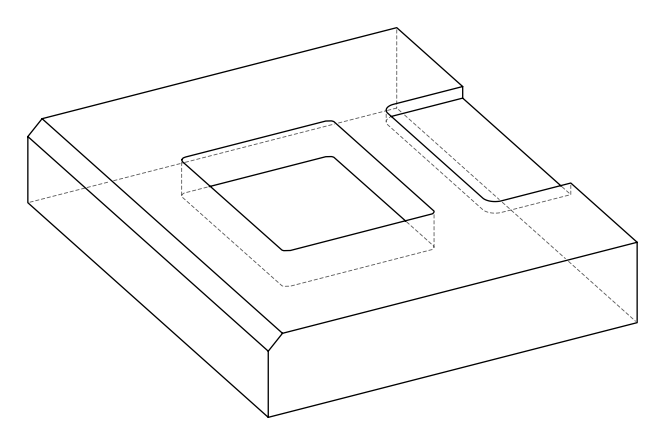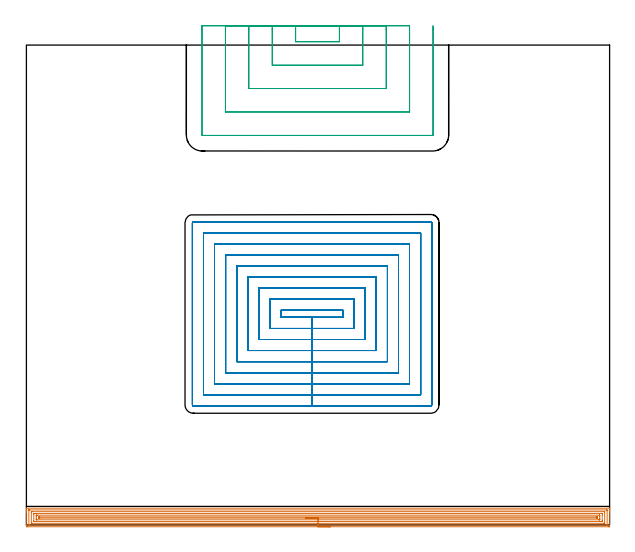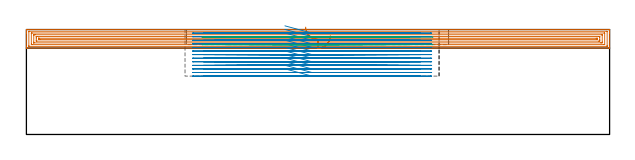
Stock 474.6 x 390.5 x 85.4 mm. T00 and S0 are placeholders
(PLAN: 3 operations, 2 tool changes, 127.9 min)
(1 AREA_MILL | FG_CHAMFER_SURFACE | UGT0205_001 | 23.01 min | 54107 mm3)
(2 MILL_RECTANGULAR_POCKET | POCKET_RECTANGULAR_STRAIGHT | NXT0201_011 | Follow Part, ap 3, ae 75% | 96.94 min | 1265532 mm3)
(3 MILL_SLOT | SLOT_PARTIAL_RECTANGULAR | UGT0201_109 | Follow Part, ap 6.35, ae 75% | 7.99 min | 225396 mm3)
(TOOL UGT0205_001 | Chamfer Mill 20 x 3 x 45 deg. | D20 FL50 Z2)
(TOOL NXT0201_011 | ENDMILL 12mm [2P460-1200-NA 1630] | D12 FL38 Z6)
(TOOL UGT0201_109 | End Mill 25.4 mm | D25.4 FL25 Z2)
(OP 1 AREA_MILL)
G17 G21 G94 G90
T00 M6
G54
G17 G0 G90 X247.3 Y-1.5 S1061 M3
G43 Z95.4 H0
Z80.3
G94 G1 X247.262 Z79.428 F250.
X247.148 Z78.563
X246.959 Z77.712
X246.697 Z76.88
X246.363 Z76.074
X245.96 Z75.3
X245.491 Z74.564
X244.96 Z73.872
X244.371 Z73.229
X243.728 Z72.64
X243.036 Z72.108
X242.3 Z71.64
X241.526 Z71.237
X240.72 Z70.903
X239.888 Z70.641
X239.036 Z70.452
X238.172 Z70.338
X237.3 Z70.3
X0.615
X0.134 Y-1.495 Z70.303
X0.009 Y-1.492 Z70.306
X0.004 Y-1.019 Z70.779
X0. Y-0.41 Z71.387
Y10.468 Z82.262
Y11.018 Z82.815
Y11.351 Z83.148
Y11.902 Z83.698
Y12.235 Z84.03
Y13.237 Z85.036
X0.007 Y13.586 Z85.377
X0.009 Y13.597 Z85.388
X0.169 Y13.6 Z85.4
X474.431
X474.591 Y13.597 Z85.388
X474.593 Y13.586 Z85.377
X474.6 Y13.236 Z85.036
Y12.902 Z84.702
Y12.235 Z84.03
Y11.018 Z82.815
Y10.468 Z82.262
Y-0.41 Z71.387
X474.595 Y-1.019 Z70.779
X474.591 Y-1.492 Z70.306
X474.466 Y-1.495 Z70.303
X473.985 Y-1.5 Z70.3
X237.3
Y-0.086 Z71.714
X2.351 Y-0.085 Z71.715
X2.014 Y-0.079 Z71.721
X2.007 Y0.03 Z71.83
X2.001 Y0.261 Z72.061
Y11.748 Z83.548
X2.01 Y12.145 Z83.945
X2.015 Y12.18 Z83.98
X2.034 Y12.182 Z83.982
X2.085 Y12.185 Z83.985
X2.191 Y12.186 Z83.986
X2.402
X472.249 Y12.185 Z83.985
X472.586 Y12.179 Z83.979
X472.592 Y12.07 Z83.87
X472.599 Y11.839 Z83.639
Y0.352 Z72.152
X472.59 Y-0.045 Z71.755
X472.585 Y-0.08 Z71.72
X472.566 Y-0.082 Z71.718
X472.515 Y-0.085 Z71.715
X472.409 Y-0.086 Z71.714
X472.198
X237.3
Y1.328 Z73.128
X4.494 Y1.329 Z73.129
X4.188 Y1.33 Z73.13
X4.086 Y1.332 Z73.132
X4.014 Y1.335 Z73.135
X4.008 Y1.446 Z73.246
X4.002 Y1.632 Z73.432
X4. Y1.818 Z73.618
X4.001 Y10.653 Z82.453
X4.005 Y10.715 Z82.515
X4.01 Y10.76 Z82.56
X4.036 Y10.765 Z82.565
X4.188 Y10.767 Z82.567
X4.775 Y10.771 Z82.571
X470.105
X470.412 Y10.77 Z82.57
X470.514 Y10.768 Z82.568
X470.586 Y10.765 Z82.565
X470.592 Y10.653 Z82.453
X470.597 Y10.468 Z82.268
X470.6 Y10.282 Z82.082
X470.599 Y1.447 Z73.247
X470.595 Y1.385 Z73.185
X470.59 Y1.34 Z73.14
X470.564 Y1.335 Z73.135
X470.412 Y1.333 Z73.133
X469.825 Y1.329 Z73.129
X237.3 Y1.328 Z73.128
Y2.743 Z74.543
X6.118
X6.067 Y2.744 Z74.544
X6.031 Y2.746 Z74.546
X6.015 Y2.749 Z74.549
X6.01 Y2.762 Z74.562
X6.005 Y2.965 Z74.765
X6. Y3.374 Z75.174
Y8.701 Z80.501
X6.006 Y9.13 Z80.93
X6.01 Y9.338 Z81.138
X6.21 Y9.351 Z81.151
X6.867 Y9.356 Z81.156
X7.097 Y9.357 Z81.157
X468.482
X468.533 Y9.356 Z81.156
X468.569 Y9.354 Z81.154
X468.585 Y9.351 Z81.151
X468.59 Y9.338 Z81.138
X468.595 Y9.135 Z80.935
X468.6 Y8.726 Z80.526
Y3.399 Z75.199
X468.594 Y2.97 Z74.77
X468.59 Y2.762 Z74.562
X468.39 Y2.749 Z74.549
X467.733 Y2.744 Z74.544
X467.503 Y2.743 Z74.543
X237.3
Y4.157 Z75.957
X8.526
X8.272 Y4.16 Z75.96
X8.103 Y4.164 Z75.964
X8.009 Y4.17 Z75.97
X8.007 Y4.191 Z75.991
X8.004 Y4.283 Z76.083
X8. Y4.929 Z76.729
Y6.696 Z78.496
Y7.58 Z79.38
X8.003 Y7.817 Z79.617
X8.006 Y7.898 Z79.698
X8.009 Y7.932 Z79.732
X8.145 Y7.936 Z79.736
X8.399 Y7.942 Z79.742
X8.526 Y7.943 Z79.743
X8.654
X466.074
X466.328 Y7.94 Z79.74
X466.497 Y7.936 Z79.736
X466.591 Y7.93 Z79.73
X466.593 Y7.909 Z79.709
X466.596 Y7.817 Z79.617
X466.6 Y7.171 Z78.971
Y5.403 Z77.203
Y4.52 Z76.32
X466.597 Y4.283 Z76.083
X466.594 Y4.202 Z76.002
X466.591 Y4.168 Z75.968
X466.455 Y4.164 Z75.964
X466.201 Y4.158 Z75.958
X466.073 Y4.157 Z75.957
X465.946
X237.3
Y5.571 Z77.371
X10.924
X10.44 Y5.573 Z77.373
X10.025 Y5.577 Z77.377
X10.01 Y5.579 Z77.379
X10.004 Y5.597 Z77.397
X10.001 Y6.05 Z77.85
X10.002 Y6.483 Z78.283
X10.006 Y6.513 Z78.313
X10.011 Y6.522 Z78.322
X10.018 Y6.524 Z78.324
X10.077 Y6.527 Z78.327
X10.198 Y6.528 Z78.328
X10.44 Y6.529 Z78.329
X463.676
X464.16 Y6.527 Z78.327
X464.575 Y6.523 Z78.323
X464.59 Y6.521 Z78.321
X464.596 Y6.502 Z78.302
X464.599 Y6.05 Z77.85
X464.598 Y5.616 Z77.416
X464.594 Y5.587 Z77.387
X464.589 Y5.577 Z77.377
X464.582 Y5.576 Z77.376
X464.523 Y5.573 Z77.373
X464.402 Y5.571 Z77.371
X464.16
X237.3
X236.428 Z77.409
X235.563 Z77.523
X234.712 Z77.712
X233.88 Z77.974
X233.074 Z78.308
X232.3 Z78.711
X231.564 Z79.18
X230.872 Z79.711
X230.229 Z80.3
X229.64 Z80.943
X229.108 Z81.635
X228.64 Z82.371
X228.237 Z83.145
X227.903 Z83.951
X227.641 Z84.783
X227.452 Z85.635
X227.338 Z86.5
X227.3 Z87.371
G0 Z95.4
M5
M2
(OP 2 MILL_RECTANGULAR_POCKET)
G17 G21 G94 G90
T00 M6
G54
G17 G0 G90 X210.374 Y168.9 S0 M3
G43 Z95.4 H1
Z88.4
G94 G1 X232.45 Z82.485 F250.
X257.8 F500.
Y174.6
X207.1
Y168.9
X232.45
Y159.9
X266.8
Y183.6
X198.1
Y159.9
X232.45
Y150.9
X275.8
Y192.6
X189.1
Y150.9
X232.45
Y141.9
X284.8
Y201.6
X180.1
Y141.9
X232.45
Y132.9
X293.8
Y210.6
X171.1
Y132.9
X232.45
Y123.9
X302.8
Y219.6
X162.1
Y123.9
X232.45
Y114.9
X311.8
Y228.6
X153.1
Y114.9
X232.45
Y105.9
X320.8
Y237.6
X144.1
Y105.9
X232.45
Y96.9
X329.1
G3 X329.8 Y97.6 R0.7
G1 Y245.9
G3 X329.1 Y246.6 R0.7
G1 X135.8
G3 X135.1 Y245.9 R0.7
G1 Y97.6
G3 X135.8 Y96.9 R0.7
G1 X232.45
X233.45
G0 X210.374 Y168.9 Z85.485
G1 X232.45 Z79.569 F250.
X257.8 F500.
Y174.6
X207.1
Y168.9
X232.45
Y159.9
X266.8
Y183.6
X198.1
Y159.9
X232.45
Y150.9
X275.8
Y192.6
X189.1
Y150.9
X232.45
Y141.9
X284.8
Y201.6
X180.1
Y141.9
X232.45
Y132.9
X293.8
Y210.6
X171.1
Y132.9
X232.45
Y123.9
X302.8
Y219.6
X162.1
Y123.9
X232.45
Y114.9
X311.8
Y228.6
X153.1
Y114.9
X232.45
Y105.9
X320.8
Y237.6
X144.1
Y105.9
X232.45
Y96.9
X329.1
G3 X329.8 Y97.6 R0.7
G1 Y245.9
G3 X329.1 Y246.6 R0.7
G1 X135.8
G3 X135.1 Y245.9 R0.7
G1 Y97.6
G3 X135.8 Y96.9 R0.7
G1 X232.45
X233.45
G0 X210.374 Y168.9 Z82.569
G1 X232.45 Z76.654 F250.
X257.8 F500.
Y174.6
X207.1
Y168.9
X232.45
Y159.9
X266.8
Y183.6
X198.1
Y159.9
X232.45
Y150.9
X275.8
Y192.6
X189.1
Y150.9
X232.45
Y141.9
X284.8
Y201.6
X180.1
Y141.9
X232.45
Y132.9
X293.8
Y210.6
X171.1
Y132.9
X232.45
Y123.9
X302.8
Y219.6
X162.1
Y123.9
X232.45
Y114.9
X311.8
Y228.6
X153.1
Y114.9
X232.45
Y105.9
X320.8
Y237.6
X144.1
Y105.9
X232.45
Y96.9
X329.1
G3 X329.8 Y97.6 R0.7
G1 Y245.9
G3 X329.1 Y246.6 R0.7
G1 X135.8
G3 X135.1 Y245.9 R0.7
G1 Y97.6
G3 X135.8 Y96.9 R0.7
G1 X232.45
X233.45
G0 X210.374 Y168.9 Z79.654
G1 X232.45 Z73.738 F250.
X257.8 F500.
Y174.6
X207.1
Y168.9
X232.45
Y159.9
X266.8
Y183.6
X198.1
Y159.9
X232.45
Y150.9
X275.8
Y192.6
X189.1
Y150.9
X232.45
Y141.9
X284.8
Y201.6
X180.1
Y141.9
X232.45
Y132.9
X293.8
Y210.6
X171.1
Y132.9
X232.45
Y123.9
X302.8
Y219.6
X162.1
Y123.9
X232.45
Y114.9
X311.8
Y228.6
X153.1
Y114.9
X232.45
Y105.9
X320.8
Y237.6
X144.1
Y105.9
X232.45
Y96.9
X329.1
G3 X329.8 Y97.6 R0.7
G1 Y245.9
G3 X329.1 Y246.6 R0.7
G1 X135.8
G3 X135.1 Y245.9 R0.7
G1 Y97.6
G3 X135.8 Y96.9 R0.7
G1 X232.45
X233.45
G0 X210.374 Y168.9 Z76.738
G1 X232.45 Z70.823 F250.
X257.8 F500.
Y174.6
X207.1
Y168.9
X232.45
Y159.9
X266.8
Y183.6
X198.1
Y159.9
X232.45
Y150.9
X275.8
Y192.6
X189.1
Y150.9
X232.45
Y141.9
X284.8
Y201.6
X180.1
Y141.9
X232.45
Y132.9
X293.8
Y210.6
X171.1
Y132.9
X232.45
Y123.9
X302.8
Y219.6
X162.1
Y123.9
X232.45
Y114.9
X311.8
Y228.6
X153.1
Y114.9
X232.45
Y105.9
X320.8
Y237.6
X144.1
Y105.9
X232.45
Y96.9
X329.1
G3 X329.8 Y97.6 R0.7
G1 Y245.9
G3 X329.1 Y246.6 R0.7
G1 X135.8
G3 X135.1 Y245.9 R0.7
G1 Y97.6
G3 X135.8 Y96.9 R0.7
G1 X232.45
X233.45
G0 X210.374 Y168.9 Z73.823
G1 X232.45 Z67.908 F250.
X257.8 F500.
Y174.6
X207.1
Y168.9
X232.45
Y159.9
X266.8
Y183.6
X198.1
Y159.9
X232.45
Y150.9
X275.8
Y192.6
X189.1
Y150.9
X232.45
Y141.9
X284.8
Y201.6
X180.1
Y141.9
X232.45
Y132.9
X293.8
Y210.6
X171.1
Y132.9
X232.45
Y123.9
X302.8
Y219.6
X162.1
Y123.9
X232.45
Y114.9
X311.8
Y228.6
X153.1
Y114.9
X232.45
Y105.9
X320.8
Y237.6
X144.1
Y105.9
X232.45
Y96.9
X329.1
G3 X329.8 Y97.6 R0.7
G1 Y245.9
G3 X329.1 Y246.6 R0.7
G1 X135.8
G3 X135.1 Y245.9 R0.7
G1 Y97.6
G3 X135.8 Y96.9 R0.7
G1 X232.45
X233.45
G0 X210.374 Y168.9 Z70.908
G1 X232.45 Z64.992 F250.
X257.8 F500.
Y174.6
X207.1
Y168.9
X232.45
Y159.9
X266.8
Y183.6
X198.1
Y159.9
X232.45
Y150.9
X275.8
Y192.6
X189.1
Y150.9
X232.45
Y141.9
X284.8
Y201.6
X180.1
Y141.9
X232.45
Y132.9
X293.8
Y210.6
X171.1
Y132.9
X232.45
Y123.9
X302.8
Y219.6
X162.1
Y123.9
X232.45
Y114.9
X311.8
Y228.6
X153.1
Y114.9
X232.45
Y105.9
X320.8
Y237.6
X144.1
Y105.9
X232.45
Y96.9
X329.1
G3 X329.8 Y97.6 R0.7
G1 Y245.9
G3 X329.1 Y246.6 R0.7
G1 X135.8
G3 X135.1 Y245.9 R0.7
G1 Y97.6
G3 X135.8 Y96.9 R0.7
G1 X232.45
X233.45
G0 X210.374 Y168.9 Z67.992
G1 X232.45 Z62.077 F250.
X257.8 F500.
Y174.6
X207.1
Y168.9
X232.45
Y159.9
X266.8
Y183.6
X198.1
Y159.9
X232.45
Y150.9
X275.8
Y192.6
X189.1
Y150.9
X232.45
Y141.9
X284.8
Y201.6
X180.1
Y141.9
X232.45
Y132.9
X293.8
Y210.6
X171.1
Y132.9
X232.45
Y123.9
X302.8
Y219.6
X162.1
Y123.9
X232.45
Y114.9
X311.8
Y228.6
X153.1
Y114.9
X232.45
Y105.9
X320.8
Y237.6
X144.1
Y105.9
X232.45
Y96.9
X329.1
G3 X329.8 Y97.6 R0.7
G1 Y245.9
G3 X329.1 Y246.6 R0.7
G1 X135.8
G3 X135.1 Y245.9 R0.7
G1 Y97.6
G3 X135.8 Y96.9 R0.7
G1 X232.45
X233.45
G0 X210.374 Y168.9 Z65.077
G1 X232.45 Z59.162 F250.
X257.8 F500.
Y174.6
X207.1
Y168.9
X232.45
Y159.9
X266.8
Y183.6
X198.1
Y159.9
X232.45
Y150.9
X275.8
Y192.6
X189.1
Y150.9
X232.45
Y141.9
X284.8
Y201.6
X180.1
Y141.9
X232.45
Y132.9
X293.8
Y210.6
X171.1
Y132.9
X232.45
Y123.9
X302.8
Y219.6
X162.1
Y123.9
X232.45
Y114.9
X311.8
Y228.6
X153.1
Y114.9
X232.45
Y105.9
X320.8
Y237.6
X144.1
Y105.9
X232.45
Y96.9
X329.1
G3 X329.8 Y97.6 R0.7
G1 Y245.9
G3 X329.1 Y246.6 R0.7
G1 X135.8
G3 X135.1 Y245.9 R0.7
G1 Y97.6
G3 X135.8 Y96.9 R0.7
G1 X232.45
X233.45
G0 X210.374 Y168.9 Z62.162
G1 X232.45 Z56.246 F250.
X257.8 F500.
Y174.6
X207.1
Y168.9
X232.45
Y159.9
X266.8
Y183.6
X198.1
Y159.9
X232.45
Y150.9
X275.8
Y192.6
X189.1
Y150.9
X232.45
Y141.9
X284.8
Y201.6
X180.1
Y141.9
X232.45
Y132.9
X293.8
Y210.6
X171.1
Y132.9
X232.45
Y123.9
X302.8
Y219.6
X162.1
Y123.9
X232.45
Y114.9
X311.8
Y228.6
X153.1
Y114.9
X232.45
Y105.9
X320.8
Y237.6
X144.1
Y105.9
X232.45
Y96.9
X329.1
G3 X329.8 Y97.6 R0.7
G1 Y245.9
G3 X329.1 Y246.6 R0.7
G1 X135.8
G3 X135.1 Y245.9 R0.7
G1 Y97.6
G3 X135.8 Y96.9 R0.7
G1 X232.45
X233.45
G0 X210.374 Y168.9 Z59.246
G1 X232.45 Z53.331 F250.
X257.8 F500.
Y174.6
X207.1
Y168.9
X232.45
Y159.9
X266.8
Y183.6
X198.1
Y159.9
X232.45
Y150.9
X275.8
Y192.6
X189.1
Y150.9
X232.45
Y141.9
X284.8
Y201.6
X180.1
Y141.9
X232.45
Y132.9
X293.8
Y210.6
X171.1
Y132.9
X232.45
Y123.9
X302.8
Y219.6
X162.1
Y123.9
X232.45
Y114.9
X311.8
Y228.6
X153.1
Y114.9
X232.45
Y105.9
X320.8
Y237.6
X144.1
Y105.9
X232.45
Y96.9
X329.1
G3 X329.8 Y97.6 R0.7
G1 Y245.9
G3 X329.1 Y246.6 R0.7
G1 X135.8
G3 X135.1 Y245.9 R0.7
G1 Y97.6
G3 X135.8 Y96.9 R0.7
G1 X232.45
X233.45
G0 X210.374 Y168.9 Z56.331
G1 X232.45 Z50.415 F250.
X257.8 F500.
Y174.6
X207.1
Y168.9
X232.45
Y159.9
X266.8
Y183.6
X198.1
Y159.9
X232.45
Y150.9
X275.8
Y192.6
X189.1
Y150.9
X232.45
Y141.9
X284.8
Y201.6
X180.1
Y141.9
X232.45
Y132.9
X293.8
Y210.6
X171.1
Y132.9
X232.45
Y123.9
X302.8
Y219.6
X162.1
Y123.9
X232.45
Y114.9
X311.8
Y228.6
X153.1
Y114.9
X232.45
Y105.9
X320.8
Y237.6
X144.1
Y105.9
X232.45
Y96.9
X329.1
G3 X329.8 Y97.6 R0.7
G1 Y245.9
G3 X329.1 Y246.6 R0.7
G1 X135.8
G3 X135.1 Y245.9 R0.7
G1 Y97.6
G3 X135.8 Y96.9 R0.7
G1 X232.45
X233.45
G0 X210.374 Y168.9 Z53.415
G1 X232.45 Z47.5 F250.
X257.8 F500.
Y174.6
X207.1
Y168.9
X232.45
Y159.9
X266.8
Y183.6
X198.1
Y159.9
X232.45
Y150.9
X275.8
Y192.6
X189.1
Y150.9
X232.45
Y141.9
X284.8
Y201.6
X180.1
Y141.9
X232.45
Y132.9
X293.8
Y210.6
X171.1
Y132.9
X232.45
Y123.9
X302.8
Y219.6
X162.1
Y123.9
X232.45
Y114.9
X311.8
Y228.6
X153.1
Y114.9
X232.45
Y105.9
X320.8
Y237.6
X144.1
Y105.9
X232.45
Y96.9
X329.1
G3 X329.8 Y97.6 R0.7
G1 Y245.9
G3 X329.1 Y246.6 R0.7
G1 X135.8
G3 X135.1 Y245.9 R0.7
G1 Y97.6
G3 X135.8 Y96.9 R0.7
G1 X232.45
X233.45
G0 Z95.4
M5
M2
(OP 3 MILL_SLOT)
G17 G21 G94 G90
T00 M6
G54
G17 G0 G90 X219.1 Y406.2 S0 M3
G43 Z95.4 H0
Z79.25
G94 G1 Y403.2 F250.
Y393.2 F500.
X254.7
Y403.2
Y406.2 F250.
X200.05
Y403.2
Y374.15 F500.
X273.75
Y403.2
Y406.2 F250.
X181.
Y403.2
Y355.1 F500.
X292.8
Y403.2
Y406.2 F250.
X161.95
Y403.2
Y336.05 F500.
X311.85
Y403.2
Y406.2 F250.
X142.9
Y403.2
Y317.3 F500.
G3 X143.2 Y317. R0.3
G1 X330.6
G3 X330.9 Y317.3 R0.3
G1 Y403.2
Y406.2 F250.
G0 X219.1 Z73.1
G1 Y403.2
Y393.2 F500.
X254.7
Y403.2
Y406.2 F250.
X200.05
Y403.2
Y374.15 F500.
X273.75
Y403.2
Y406.2 F250.
X181.
Y403.2
Y355.1 F500.
X292.8
Y403.2
Y406.2 F250.
X161.95
Y403.2
Y336.05 F500.
X311.85
Y403.2
Y406.2 F250.
X142.9
Y403.2
Y317.3 F500.
G3 X143.2 Y317. R0.3
G1 X330.6
G3 X330.9 Y317.3 R0.3
G1 Y403.2
Y406.2 F250.
G0 Z95.4
M5
M2
